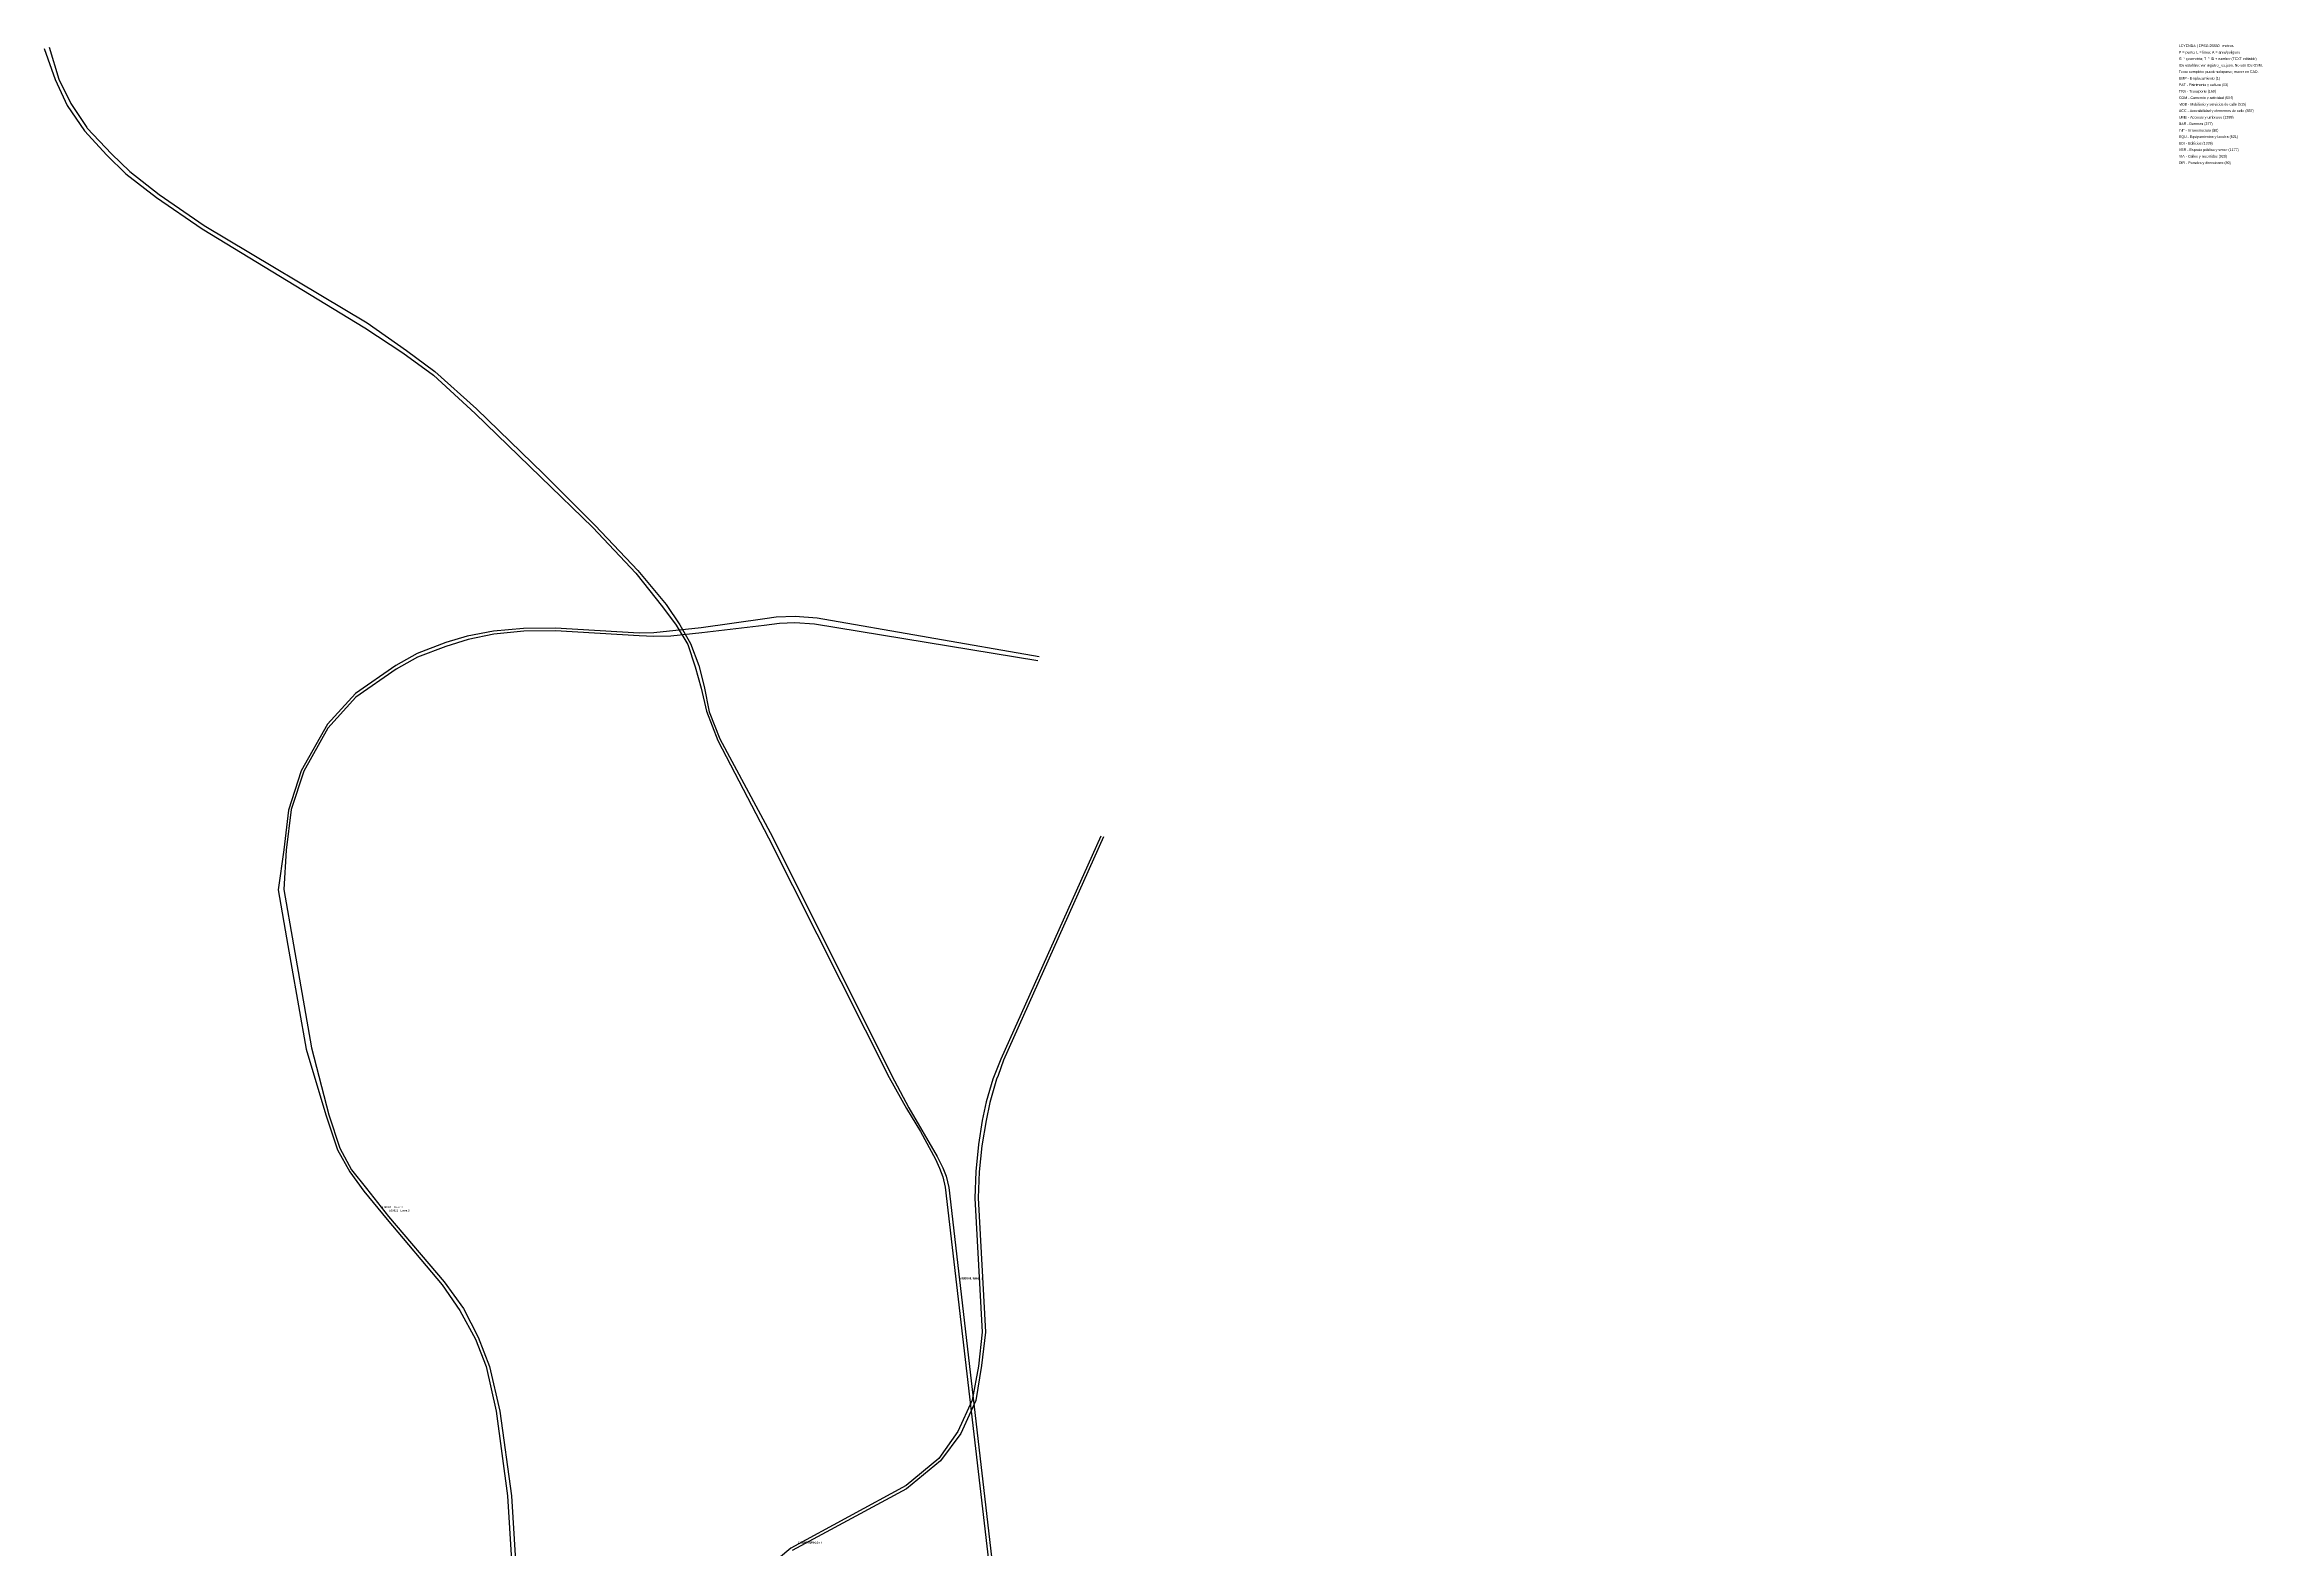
# Model space of a CAD drawing. Header units: metres. Extents: x 436207 to 441321, y 4465685 to 4475088.
# Drawn here: x 439617 to 441321, y 4473930 to 4475088 of the extents above; entities that cross this region are included whole.
import ezdxf

# ---------------------------------------------------------------- set-up
doc = ezdxf.new("R2010")
doc.units = ezdxf.units.M
for name, color, linetype, true_color in [('G_L_TRA', 7, 'CONTINUOUS', 0x376b91), ('LEYENDA', 7, 'CONTINUOUS', 0x111111), ('T_L_TRA', 7, 'CONTINUOUS', 0x376b91)]:
    doc.layers.add(name, color=color, linetype=linetype, true_color=true_color)

msp = doc.modelspace()

# ---------------------------------------------------------------- linework, layer by layer
at = {"layer": 'G_L_TRA'}
for points in [[(439617.4, 4475084.4), (439625.7, 4475060.5), (439635.1, 4475040.5), (439648.4, 4475021), (439665.4, 4475002.3), (439680.2, 4474988.1), (439703.6, 4474969.7), (439738.8, 4474945.6), (439863.9, 4474869.6), (439893, 4474850.3), (439916.6, 4474833.3), (439948.8, 4474803.8), (439999.1, 4474755.1), (440039.2, 4474716), (440072.2, 4474681), (440092.8, 4474655), (440103.4, 4474640.9), (440112.3, 4474626.1), (440117.9, 4474609), (440122.6, 4474592.5), (440126.6, 4474574.7), (440135.4, 4474552.3), (440174.3, 4474477.4), (440267, 4474293.2), (440280.4, 4474269.2), (440291.1, 4474251.5), (440302.7, 4474230.2), (440305.9, 4474223.5), (440308.4, 4474216.8), (440310.1, 4474208.8), (440387.5, 4473541.9)], [(439621.1, 4475085.5), (439628.7, 4475060.9), (439637.8, 4475042.1), (439650.2, 4475023.6), (439650.4, 4475023.2), (439669, 4475003.3), (439683.3, 4474989.7), (439705.7, 4474972), (439740.4, 4474948.3), (439865.8, 4474873.4), (439896, 4474852.1), (439917.6, 4474835.9), (439949.7, 4474807.3), (440001.4, 4474757.3), (440040.9, 4474717.7), (440073.7, 4474683), (440095.5, 4474656.8), (440106.2, 4474641.2), (440114.4, 4474626.9), (440120.8, 4474610), (440124.9, 4474593.7), (440128.8, 4474574.4), (440137, 4474553.6), (440177.3, 4474478.2), (440268.8, 4474295), (440282.3, 4474269.7), (440304, 4474232.3), (440308.3, 4474223.7), (440310.9, 4474217.3), (440312.9, 4474208.4), (440389.9, 4473542.8)], [(440382.3, 4474616.6), (440211.6, 4474646.4), (440194.9, 4474647.6), (440180.3, 4474647.1), (440171.6, 4474645.8), (440122.6, 4474638.8), (440086.1, 4474635), (440074.8, 4474634.8), (440010.6, 4474638.5), (439985.9, 4474638.3), (439962.8, 4474636.2), (439942.7, 4474632.4), (439926.1, 4474627.5), (439904.1, 4474619.2), (439887.7, 4474610), (439856.6, 4474588.5), (439835.2, 4474564.7), (439814.9, 4474529), (439805.2, 4474498.6), (439801.6, 4474468.1), (439797.2, 4474437.3), (439804.7, 4474394.7), (439807.1, 4474381.5), (439818.9, 4474314.9), (439833.8, 4474264.3), (439842.8, 4474237.5), (439852.3, 4474220.6), (439863.2, 4474205.7), (439881, 4474183.9), (439923.3, 4474133.8), (439936.9, 4474114), (439949, 4474091.9), (439957.2, 4474070.8), (439964.9, 4474036.6), (439973.7, 4473971.4), (439979.5, 4473876.1)], [(440381.5, 4474613.4), (440209.7, 4474641.6), (440194.5, 4474642.7), (440182.8, 4474642.2), (440171, 4474640.8), (440123, 4474635), (440099.2, 4474632.5), (440086.1, 4474632.3), (440074.8, 4474632.7), (440010.6, 4474636.6), (439986.2, 4474636.3), (439963.1, 4474634.1), (439943.3, 4474629.8), (439926.3, 4474624.6), (439904.3, 4474616.3), (439888, 4474607.1), (439856.9, 4474585.6), (439835.4, 4474561.8), (439817, 4474528.6), (439807.3, 4474499.2), (439803.5, 4474467.9), (439801.7, 4474437.8), (439809.1, 4474395.1), (439822.9, 4474315.8), (439836.3, 4474264.4), (439844.8, 4474238.7), (439853.7, 4474222.1), (439865.1, 4474207.8), (439882.1, 4474186.1), (439924.9, 4474136), (439939.8, 4474115.4), (439951.1, 4474093.4), (439959.8, 4474071), (439967.6, 4474036.6), (439976.7, 4473971.4), (439982.7, 4473875.6)], [(440429.9, 4474478.6), (440352.9, 4474307.3), (440346.8, 4474291.9), (440341.7, 4474274.4), (440338.6, 4474260), (440335.7, 4474241.6), (440333.7, 4474220.8), (440333, 4474200.2), (440338.5, 4474097.2), (440335.8, 4474071.2), (440330.8, 4474044.9), (440320, 4474020.9), (440305.2, 4474000.2), (440280.1, 4473979.4), (440191.4, 4473931.1), (440170.9, 4473914)], [(440432, 4474478.3), (440355, 4474306.5), (440350.8, 4474294.7), (440349.7, 4474291.8), (440344.6, 4474273.9), (440341.7, 4474260), (440338.4, 4474240.5), (440336.4, 4474220.6), (440335.6, 4474200.6), (440341.2, 4474097.3), (440338, 4474071.6), (440333.7, 4474044.7), (440322.1, 4474019.4), (440306.5, 4473998.3), (440280.4, 4473976.7), (440192.4, 4473929.5)]]:
    msp.add_lwpolyline(points, dxfattribs=at)

# ---------------------------------------------------------------- texts
at = {"layer": 'LEYENDA'}
for s, p in [('G_* geometria; T_* ID + nombre (TEXT editable)', (441258.8, 4475075.5)), ('LEYENDA | EPSG:25830 | metros', (441258.8, 4475085.5)), ('P = punto; L = linea; A = area/poligono', (441258.8, 4475080.5)), ('IDs estables: ver registro_ids.json. No son IDs OSM.', (441258.8, 4475070.5)), ('Texto completo: puede solaparse; mover en CAD.', (441258.8, 4475065.5)), ('EMP - Emplazamiento (1)', (441258.8, 4475060.5)), ('PAT - Patrimonio y cultura (93)', (441258.8, 4475055.5)), ('TRA - Transporte (169)', (441258.8, 4475050.5)), ('COM - Comercio y actividad (594)', (441258.8, 4475045.5)), ('MOB - Mobiliario y servicios de calle (515)', (441258.8, 4475040.5)), ('ACC - Accesibilidad y elementos de calle (837)', (441258.8, 4475035.5)), ('UMB - Accesos y umbrales (1399)', (441258.8, 4475030.5)), ('BAR - Barreras (277)', (441258.8, 4475025.5)), ('INF - Infraestructura (90)', (441258.8, 4475020.5)), ('VER - Espacio público y verde (1177)', (441258.8, 4475005.5)), ('EQU - Equipamientos y locales (521)', (441258.8, 4475015.5)), ('EDI - Edificios (1339)', (441258.8, 4475010.5)), ('VIA - Calles y recorridos (920)', (441258.8, 4475000.5)), ('DIR - Portales y direcciones (89)', (441258.8, 4474995.5))]:
    msp.add_text(s, height=2, dxfattribs=at).set_placement(p)
at = {"layer": 'T_L_TRA'}
for s, p in [('L00331 · Línea 5', (439877.5, 4474192.7)), ('L00921 · Línea 5', (439882.6, 4474190)), ('L00924 · Línea 3', (440320.6, 4474138)), ('L00869 · Línea 3', (440323.2, 4474138)), ('L01284 · Línea 1', (440196.9, 4473935)), ('L01283 · Línea 1', (440200.2, 4473934.6))]:
    msp.add_text(s, height=1.5, dxfattribs=at).set_placement(p)

doc.saveas('drawing.dxf')
